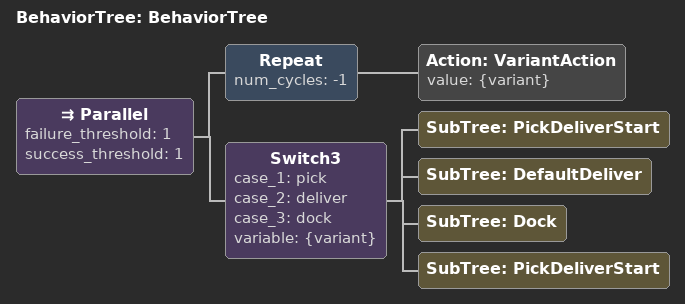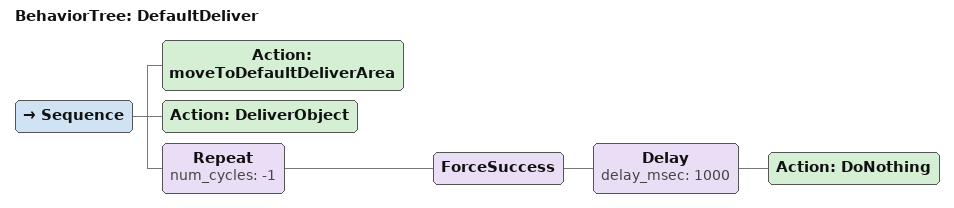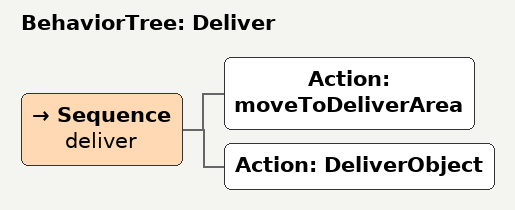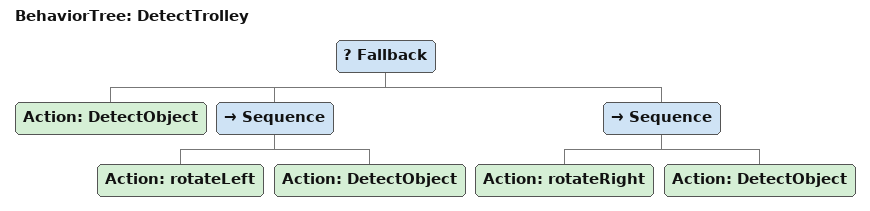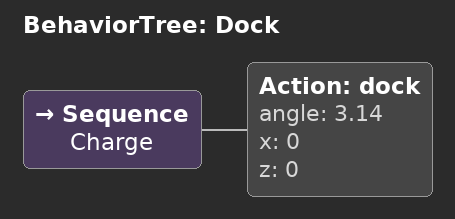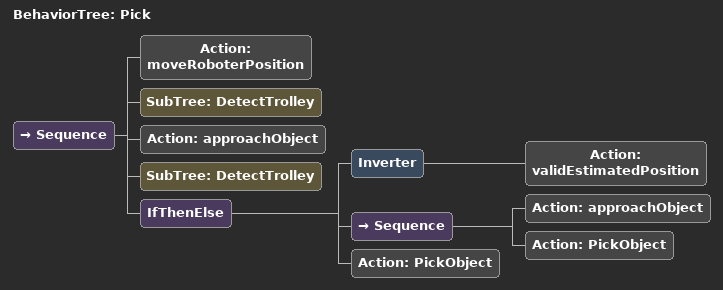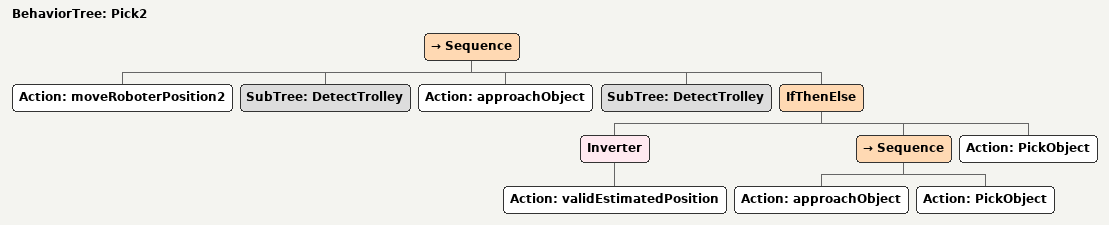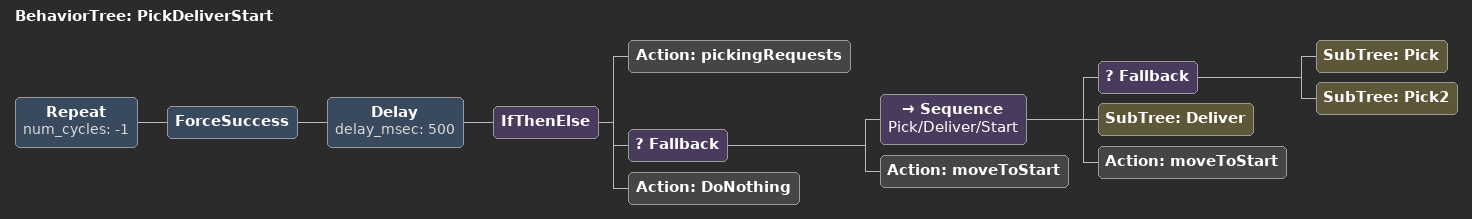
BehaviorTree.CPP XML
<?xml version="1.0"?>
<root main_tree_to_execute="BehaviorTree">
    <BehaviorTree ID="BehaviorTree">
        <Parallel failure_threshold="1" success_threshold="1">
            <Repeat num_cycles="-1">
                <Action ID="VariantAction" value="{variant}"/>
            </Repeat>
            <Switch3 case_1="pick" case_2="deliver" case_3="dock" variable="{variant}">
                <SubTree ID="PickDeliverStart"/>
                <SubTree ID="DefaultDeliver"/>
                <SubTree ID="Dock"/>
                <SubTree ID="PickDeliverStart"/>
            </Switch3>
        </Parallel>
    </BehaviorTree>
    <BehaviorTree ID="DefaultDeliver">
        <Sequence>
            <Action ID="moveToDefaultDeliverArea"/>
            <Action ID="DeliverObject"/>
            <Repeat num_cycles="-1">
                <ForceSuccess>
                    <Delay delay_msec="1000">
                        <Action ID="DoNothing"/>
                    </Delay>
                </ForceSuccess>
            </Repeat>
        </Sequence>
    </BehaviorTree>
    <BehaviorTree ID="Deliver">
        <Sequence name="deliver">
            <Action ID="moveToDeliverArea"/>
            <Action ID="DeliverObject"/>
        </Sequence>
    </BehaviorTree>
    <BehaviorTree ID="DetectTrolley">
        <Fallback>
            <Action ID="DetectObject"/>
            <Sequence>
                <Action ID="rotateLeft"/>
                <Action ID="DetectObject"/>
            </Sequence>
            <Sequence>
                <Action ID="rotateRight"/>
                <Action ID="DetectObject"/>
            </Sequence>
        </Fallback>
    </BehaviorTree>
    <BehaviorTree ID="Dock">
        <Sequence name="Charge">
            <Action ID="dock" angle="3.14" x="0" z="0"/>
        </Sequence>
    </BehaviorTree>
    <BehaviorTree ID="Pick">
        <Sequence>
            <Action ID="moveRoboterPosition"/>
            <SubTree ID="DetectTrolley"/>
            <Action ID="approachObject"/>
            <SubTree ID="DetectTrolley"/>
            <IfThenElse>
                <Inverter>
                    <Action ID="validEstimatedPosition"/>
                </Inverter>
                <Sequence>
                    <Action ID="approachObject"/>
                    <Action ID="PickObject"/>
                </Sequence>
                <Action ID="PickObject"/>
            </IfThenElse>
        </Sequence>
    </BehaviorTree>
    <BehaviorTree ID="Pick2">
        <Sequence>
            <Action ID="moveRoboterPosition2"/>
            <SubTree ID="DetectTrolley"/>
            <Action ID="approachObject"/>
            <SubTree ID="DetectTrolley"/>
            <IfThenElse>
                <Inverter>
                    <Action ID="validEstimatedPosition"/>
                </Inverter>
                <Sequence>
                    <Action ID="approachObject"/>
                    <Action ID="PickObject"/>
                </Sequence>
                <Action ID="PickObject"/>
            </IfThenElse>
        </Sequence>
    </BehaviorTree>
    <BehaviorTree ID="PickDeliverStart">
        <Repeat num_cycles="-1">
            <ForceSuccess>
                <Delay delay_msec="500">
                    <IfThenElse>
                        <Action ID="pickingRequests"/>
                        <Fallback>
                            <Sequence name="Pick/Deliver/Start">
                                <Fallback>
                                    <SubTree ID="Pick"/>
                                    <SubTree ID="Pick2"/>
                                </Fallback>
                                <SubTree ID="Deliver"/>
                                <Action ID="moveToStart"/>
                            </Sequence>
                            <Action ID="moveToStart"/>
                        </Fallback>
                        <Action ID="DoNothing"/>
                    </IfThenElse>
                </Delay>
            </ForceSuccess>
        </Repeat>
    </BehaviorTree>
</root>
